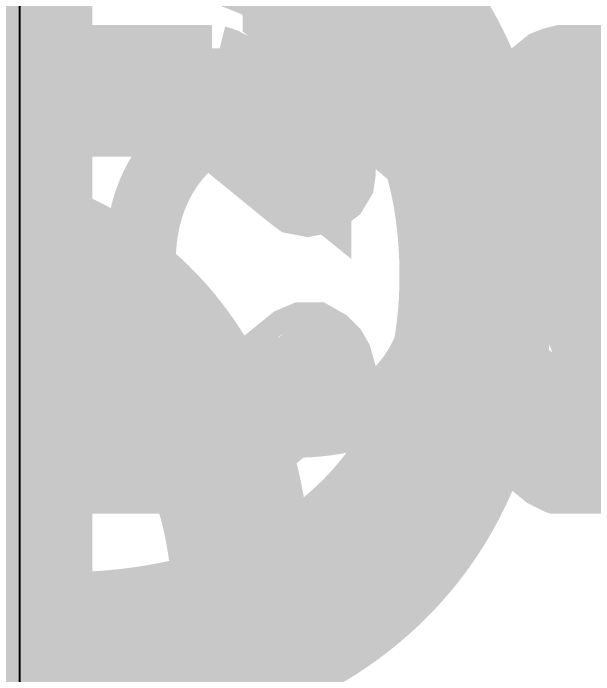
# Model space of a CAD drawing. Extents: x -23 to 289, y -67 to 135.
# Drawn here: x 153.606 to 154.407, y 98.379 to 99.292 of the extents above; entities that cross this region are included whole.
import ezdxf
from ezdxf.enums import TextEntityAlignment as Align

# ---------------------------------------------------------------- set-up
doc = ezdxf.new("R2010")
doc.units = 0
doc.header["$MEASUREMENT"] = 0
for name, color, linetype in [('ASSEMBLY_OUTLINES_TOP', 102, 'CONTINUOUS'), ('ASSEMBLY_PART_NUMBERS_BTM', 191, 'CONTINUOUS'), ('GENERATED_SILKSCREEN_BTM', 255, 'CONTINUOUS'), ('GENERATED_SILKSCREEN_TOP', 140, 'CONTINUOUS'), ('SILKSCREEN_OUTLINES_TOP', 150, 'CONTINUOUS'), ('SILKSCREEN_REF_DES_BTM', 211, 'CONTINUOUS')]:
    doc.layers.add(name, color=color, linetype=linetype)
doc.styles.add('VERIBEST_GERBER_0', font='txt')

msp = doc.modelspace()

# ---------------------------------------------------------------- linework, layer by layer
at = {"layer": 'ASSEMBLY_OUTLINES_TOP', "const_width": 0.2}
msp.add_lwpolyline([(153.615, 91.415), (153.615, 101.815), (158.115, 101.815), (158.115, 91.415)], close=True, dxfattribs=at)
at = {"layer": 'GENERATED_SILKSCREEN_BTM', "const_width": 0.15}
for points in [[(154.0312, 99.4604), (154.0312, 99.0756), (154.0304, 99.07), (154.028, 99.066), (154.0248, 99.0636), (154.0192, 99.062), (154.016, 99.0604), (154.012, 99.0596), (154.008, 99.0604), (154.0048, 99.0628), (153.8744, 99.1692), (153.616, 99.1692), (153.4912, 99.0676)], [(153.88, 99.2012), (153.8832, 99.2004), (153.8856, 99.1996), (153.8888, 99.198), (153.9976, 99.11), (153.9976, 99.4436)], [(153.4648, 99.0892), (153.6, 99.198), (153.604, 99.1996), (153.6072, 99.2004), (153.6104, 99.2012), (153.88, 99.2012)], [(154.636, 98.6764), (154.3664, 98.6764), (154.3648, 98.6764), (154.3632, 98.6772), (154.3624, 98.6772), (154.3608, 98.678), (154.3592, 98.678), (154.356, 98.6796), (154.2208, 98.79), (154.2184, 98.7924), (154.2176, 98.794), (154.216, 98.7988), (154.2152, 98.802), (154.2152, 99.0756), (154.216, 99.0788), (154.2176, 99.0836), (154.2176, 99.0852), (154.2192, 99.086), (154.22, 99.0876), (154.2208, 99.0892), (154.356, 99.198), (154.36, 99.1996), (154.3632, 99.2004), (154.3664, 99.2012), (154.636, 99.2012)], [(154.6304, 99.1692), (154.372, 99.1692), (154.2472, 99.0676), (154.2472, 98.81), (154.372, 98.71), (154.6304, 98.71)], [(153.4912, 98.81), (153.616, 98.71), (153.8744, 98.71), (154.0048, 98.8156), (154.0104, 98.818), (154.0152, 98.818), (154.0208, 98.8148), (154.0248, 98.8108), (154.028, 98.8052), (154.0296, 98.7996), (154.0288, 98.7964), (154.028, 98.794), (154.0264, 98.7916), (154.024, 98.79), (153.8888, 98.6796), (153.8864, 98.678), (153.8832, 98.678), (153.88, 98.6764), (153.6104, 98.6764), (153.6088, 98.6764), (153.6072, 98.6772), (153.6064, 98.6772), (153.6048, 98.678), (153.6032, 98.678), (153.6, 98.6796), (153.4648, 98.79)]]:
    msp.add_lwpolyline(points, dxfattribs=at)
at = {"layer": 'GENERATED_SILKSCREEN_TOP', "const_width": 0.15}
msp.add_lwpolyline([(158.115, 97.68981, 0.000002), (158.11499, 97.68981), (158.11499, 101.81499), (153.615, 101.81499), (153.615, 91.415), (158.11499, 91.415), (158.11499, 95.54019, 0.000002), (158.115, 95.54019), (158.115, 91.415, -0.414214), (158.115, 91.415), (153.615, 91.415, -0.414214), (153.61499, 91.415), (153.61499, 101.815, -0.414214), (153.615, 101.815), (158.115, 101.815, -0.414214), (158.115, 101.815), (158.115, 97.68981)], format="xyb", dxfattribs=at)
at = {"layer": 'SILKSCREEN_OUTLINES_TOP'}
msp.add_lwpolyline([(153.615, 91.415), (153.615, 101.815), (158.115, 101.815), (158.115, 91.415)], close=True, dxfattribs=at)

# ---------------------------------------------------------------- texts
at = {"layer": 'ASSEMBLY_PART_NUMBERS_BTM', "style": 'VERIBEST_GERBER_0', "text_generation_flag": 2}
for s, p in [('CL21B225KOFNNNE', (152.29, 111)), ('ERJ-8RQJ4R7V', (151.96, 105.25))]:
    msp.add_text(s, height=2.032, rotation=90, dxfattribs=at).set_placement(p, align=Align.TOP_LEFT)
at = {"layer": 'SILKSCREEN_REF_DES_BTM', "style": 'VERIBEST_GERBER_0', "text_generation_flag": 2}
msp.add_text('R55', height=0.8, dxfattribs=at).set_placement((155.65, 99.49), align=Align.TOP_LEFT)

doc.saveas('drawing.dxf')
